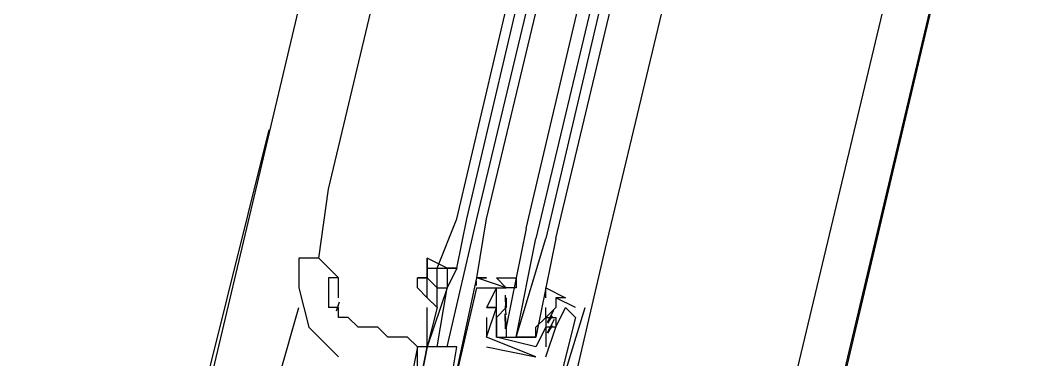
# Model space of a CAD drawing. Header units: feet. Extents: x -84 to 198, y -22 to 181.
# Drawn here: x 120.703 to 122.055, y 49.24 to 49.699 of the extents above; entities that cross this region are included whole.
import ezdxf

# ---------------------------------------------------------------- set-up
doc = ezdxf.new("R2010")
doc.units = ezdxf.units.FT
doc.layers.add('A-LINEA', color=7, linetype='CONTINUOUS')

msp = doc.modelspace()

# ---------------------------------------------------------------- linework, layer by layer
at = {"layer": 'A-LINEA'}
for p, q in [((122.68, 56.4844), (120.9333, 49.0978)), ((123.44, 56.2978), (121.68, 48.9244)), ((121.12, 49.4711), (121.88, 52.6578)), ((121.2933, 49.4311), (122.04, 52.6178)), ((121.3067, 49.4311), (122.0533, 52.6178)), ((121.32, 49.4311), (122.08, 52.6044)), ((121.3333, 49.4311), (122.0933, 52.6044)), ((122.2533, 52.5644), (121.4933, 49.3911)), ((120.92, 49.0711), (121.04, 49.5511)), ((121.1067, 49.3778), (121.12, 49.4711)), ((121.2667, 49.3644), (121.2933, 49.4311)), ((121.28, 49.2578), (121.32, 49.4311)), ((121.2933, 49.3644), (121.3067, 49.4311)), ((121.4933, 49.3911), (121.4, 48.9911)), ((121.2667, 49.3644), (121.28, 49.3644)), ((121.28, 49.3644), (121.28, 49.3644)), ((121.2933, 49.3644), (121.2933, 49.3644)), ((121.1333, 49.3244), (121.1333, 49.3511)), ((121.3198, 49.341), (121.3199, 49.3472)), ((121.3198, 49.341), (121.3199, 49.3472)), ((121.3198, 49.341), (121.3199, 49.3472)), ((121.36, 49.3378), (121.32, 49.3511)), ((121.32, 49.3511), (121.32, 49.3511)), ((121.32, 49.3511), (121.32, 49.3511)), ((121.32, 49.3511), (121.3333, 49.3511)), ((121.32, 49.3511), (121.3333, 49.3511)), ((121.32, 49.3511), (121.3333, 49.3511)), ((121.32, 49.3378), (121.32, 49.3378)), ((121.32, 49.3378), (121.32, 49.3378)), ((121.3333, 49.3378), (121.3333, 49.3378)), ((121.3467, 49.3378), (121.3467, 49.3378)), ((121.36, 49.3378), (121.36, 49.3378)), ((121.1344, 49.3185), (121.1302, 49.3062)), ((121.3467, 49.3244), (121.3467, 49.3244)), ((121.3592, 49.3093), (121.359, 49.3276)), ((121.36, 49.3244), (121.36, 49.3244)), ((121.36, 49.3244), (121.36, 49.3111)), ((121.4533, 49.3111), (121.4267, 49.3244)), ((121.4267, 49.3244), (121.4267, 49.3244)), ((121.0533, 49.2178), (121.08, 49.3111)), ((121.2667, 49.3111), (121.2533, 49.2578)), ((121.2533, 49.2578), (121.2533, 49.3111)), ((121.3333, 49.3111), (121.3333, 49.3111)), ((121.3333, 49.3111), (121.3333, 49.3111)), ((121.3467, 49.3111), (121.3467, 49.3111)), ((121.3467, 49.3111), (121.3467, 49.3111)), ((121.3599, 49.3013), (121.3588, 49.3132)), ((121.36, 49.3111), (121.36, 49.3111)), ((121.4133, 49.3111), (121.4133, 49.3111)), ((121.4133, 49.2978), (121.4133, 49.3111)), ((121.4236, 49.307), (121.4152, 49.2908)), ((121.44, 49.3111), (121.44, 49.3111)), ((121.4533, 49.3111), (121.4533, 49.3111)), ((121.4667, 49.3111), (121.4667, 49.3111)), ((121.0933, 49.2978), (121.0933, 49.2978)), ((121.3333, 49.2978), (121.3333, 49.2711)), ((121.3333, 49.2978), (121.3333, 49.2978)), ((121.3591, 49.2822), (121.3586, 49.3025)), ((121.3599, 49.288), (121.3588, 49.2998)), ((121.36, 49.2978), (121.36, 49.2978)), ((121.4133, 49.2978), (121.4133, 49.2978)), ((121.4133, 49.2978), (121.4133, 49.2978)), ((121.4247, 49.295), (121.415, 49.277)), ((121.4218, 49.3), (121.4156, 49.2899)), ((121.4267, 49.2978), (121.4267, 49.2978)), ((121.4533, 49.2978), (121.4533, 49.2978)), ((121.4, 49.2844), (121.4, 49.2844)), ((121.4133, 49.2844), (121.4133, 49.2844)), ((121.4218, 49.2867), (121.4156, 49.2765)), ((121.4267, 49.2844), (121.4267, 49.2844)), ((121.4267, 49.2844), (121.4267, 49.2844)), ((121.4, 49.2444), (121.3333, 49.2711)), ((121.3333, 49.2711), (121.3333, 49.2711)), ((121.3333, 49.2711), (121.3333, 49.2711)), ((121.3467, 49.2711), (121.3467, 49.2711)), ((121.3467, 49.2711), (121.3467, 49.2711)), ((121.3733, 49.2711), (121.3867, 49.2711)), ((121.4, 49.2711), (121.4, 49.2711)), ((121.24, 49.2578), (121.24, 49.2578)), ((121.24, 49.2578), (121.24, 49.2578)), ((121.2533, 49.2578), (121.2533, 49.2578)), ((121.28, 49.1778), (121.2933, 49.2578)), ((121.3333, 49.2578), (121.4, 49.2444)), ((121.3333, 49.2578), (121.3333, 49.2578)), ((121.4, 49.2578), (121.4, 49.2578)), ((121.4, 49.2578), (121.4, 49.2578)), ((121.4133, 49.2578), (121.4133, 49.2578)), ((121.4, 49.2444), (121.4, 49.2444)), ((121.4, 49.2444), (121.4, 49.2444)), ((121.4133, 49.2444), (121.4133, 49.2444))]:
    msp.add_line(p, q, dxfattribs=at)
for points in [[(119.2267, 38.2711), (123.76, 57.4311), (117, 59.0311), (117.1467, 59.6844), (114.56, 60.2978), (115.0667, 62.4444), (118.2, 75.6978), (129.9467, 72.9244)], [(117, 59.0311), (123.76, 57.4311), (119.84, 40.8844)], [(121.3867, 49.4178), (122.1467, 52.6444), (122.16, 52.6578), (122.1733, 52.6444), (121.4, 49.4044)], [(121.4267, 49.4044), (122.2, 52.6444), (122.1867, 52.6444), (122.1733, 52.6444), (121.4133, 49.4044)], [(121.3333, 49.3511), (121.3333, 49.3511), (121.32, 49.3511), (121.3333, 49.4311)], [(121.3867, 49.4178), (121.36, 49.2844), (121.36, 49.2711), (121.3733, 49.2711), (121.4, 49.4044)], [(121.4267, 49.4044), (121.4, 49.2711), (121.3867, 49.2711), (121.3733, 49.2711), (121.4133, 49.4044)], [(121.1333, 49.3511), (121.1067, 49.3778), (121.0933, 49.3778), (121.08, 49.3778)], [(121.08, 49.3778), (121.08, 49.3644), (121.08, 49.3378), (121.0933, 49.2844), (121.1333, 49.2444)], [(121.2933, 49.3644), (121.28, 49.3644), (121.28, 49.3644), (121.2533, 49.3778), (121.2533, 49.3644)], [(121.2533, 49.3644), (121.2533, 49.3644), (121.2533, 49.3778)], [(121.2533, 49.3644), (121.2533, 49.3644), (121.2533, 49.3511), (121.2533, 49.3511), (121.2533, 49.3511), (121.24, 49.3511)], [(121.2667, 49.3378), (121.2533, 49.3511), (121.2533, 49.3644), (121.2667, 49.3644)], [(121.2667, 49.3378), (121.2667, 49.3644), (121.28, 49.3644), (121.28, 49.3378)], [(121.28, 49.3644), (121.2933, 49.3644), (121.28, 49.3378)], [(121.1333, 49.3511), (121.12, 49.3511), (121.12, 49.3111)], [(121.24, 49.3378), (121.24, 49.3511), (121.2533, 49.3511)], [(121.2533, 49.3244), (121.2533, 49.3511), (121.2667, 49.3378)], [(121.4133, 49.2444), (121.4267, 49.2844), (121.4267, 49.2844), (121.44, 49.3111), (121.4533, 49.2978), (121.4133, 49.1378), (121.4, 49.1378), (121.4, 49.1111), (121.3867, 49.1111), (121.3733, 49.1111), (121.3067, 49.1244), (121.2933, 49.1244), (121.2933, 49.1378), (121.28, 49.1378), (121.2933, 49.1644), (121.28, 49.1644), (121.32, 49.3511)], [(121.3333, 49.3511), (121.3333, 49.3511), (121.32, 49.3511)], [(121.3333, 49.3511), (121.3333, 49.3511), (121.32, 49.3511)], [(121.4, 49.2578), (121.3467, 49.2711), (121.3467, 49.2978), (121.3467, 49.3111), (121.3467, 49.3244), (121.3467, 49.3378), (121.36, 49.3378), (121.3467, 49.3511), (121.3733, 49.3511), (121.3733, 49.3378), (121.36, 49.3378)], [(121.2667, 49.3111), (121.2667, 49.3111), (121.2533, 49.3244), (121.24, 49.3378)], [(121.2667, 49.2578), (121.28, 49.3378), (121.28, 49.3378), (121.2533, 49.2578)], [(121.2667, 49.3111), (121.2667, 49.3378), (121.2667, 49.3378), (121.28, 49.3378)], [(121.28, 49.1644), (121.32, 49.3378), (121.3333, 49.3378), (121.3467, 49.3378), (121.3333, 49.3111), (121.3333, 49.3111)], [(121.4133, 49.3244), (121.4133, 49.3378), (121.44, 49.3244), (121.4267, 49.3244), (121.4267, 49.3111), (121.4133, 49.2978), (121.4133, 49.2844), (121.4, 49.2578)], [(121.3333, 49.2711), (121.3467, 49.3111), (121.3333, 49.3111), (121.3467, 49.3111), (121.3467, 49.3244)], [(121.24, 49.2578), (121.2267, 49.2711), (121.2133, 49.2711), (121.2, 49.2711), (121.1867, 49.2844), (121.1733, 49.2844), (121.16, 49.2844), (121.1467, 49.2978), (121.1333, 49.2978), (121.1333, 49.3111), (121.12, 49.3111)], [(121.36, 49.3111), (121.3467, 49.2978), (121.3467, 49.2711), (121.4, 49.2711), (121.4, 49.2844), (121.4133, 49.2978)], [(121.4, 49.0844), (121.4133, 49.1378), (121.4667, 49.3111)], [(121.4133, 49.2978), (121.4267, 49.2978), (121.4267, 49.2844), (121.4133, 49.2844), (121.4133, 49.2578)], [(121.24, 49.2578), (121.24, 49.2578), (121.2267, 49.1911), (121.24, 49.1911), (121.2533, 49.2578), (121.24, 49.2578), (121.24, 49.2578)], [(121.2267, 49.1911), (121.24, 49.2178), (121.24, 49.2444), (121.24, 49.2578), (121.24, 49.2578)], [(121.2933, 49.2578), (121.2533, 49.2578), (121.24, 49.1911), (121.28, 49.1778)]]:
    msp.add_lwpolyline(points, dxfattribs=at)

doc.saveas('drawing.dxf')
